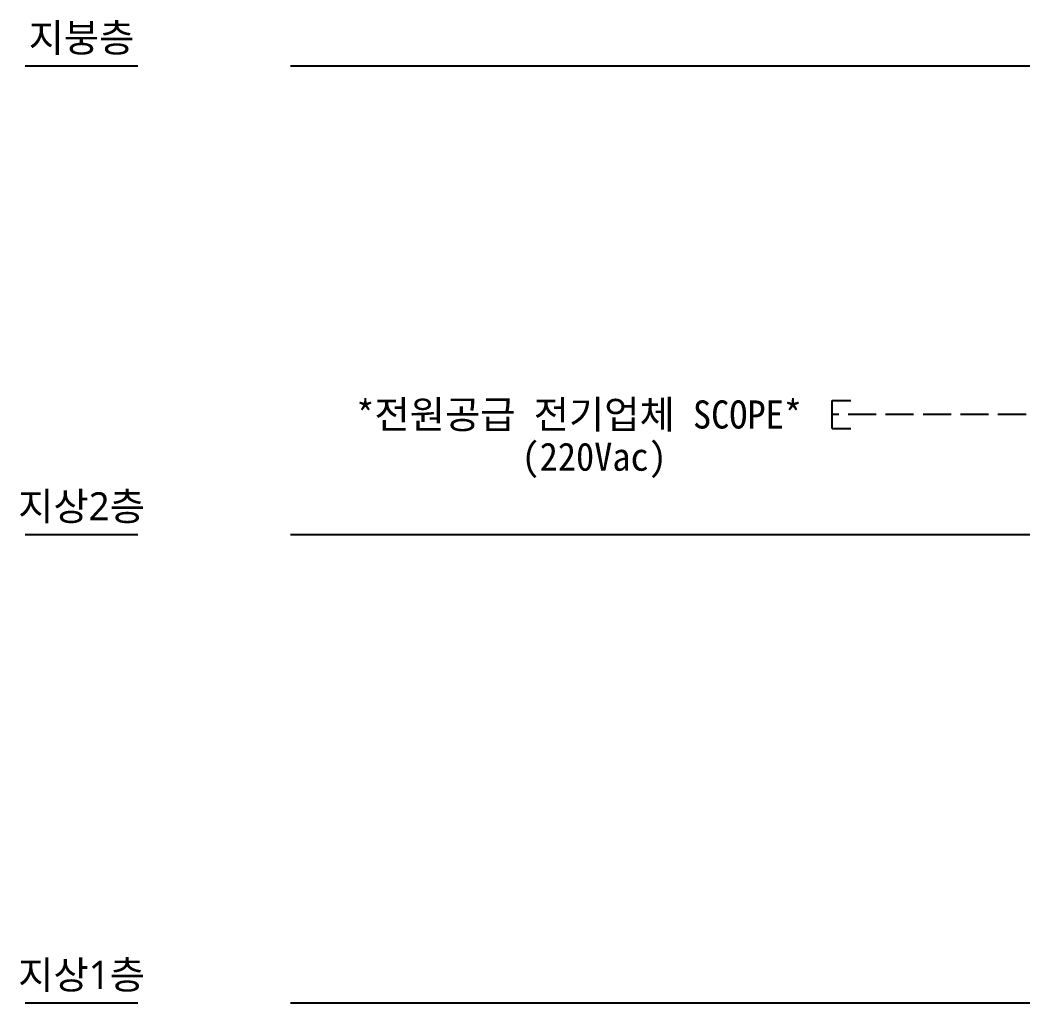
# Model space of a CAD drawing. Header units: millimetres. Extents: x 70 to 2494, y 28 to 562.
# Drawn here: x 69.8 to 176.8, y 206.9 to 311.8 of the extents above; entities that cross this region are included whole.
import ezdxf
from ezdxf.enums import TextEntityAlignment as Align

# ---------------------------------------------------------------- set-up
doc = ezdxf.new("R2010")
doc.units = ezdxf.units.MM
doc.linetypes.add('H2', pattern=[4, 3, -1])
doc.layers.add('ARCH', color=9, linetype='Continuous')
doc.styles.add('돋움', font='malgun.ttf')
doc.styles.add('일람표$1$전력제어', font='')
doc.styles.get('일람표$1$전력제어').set_extended_font_data('GulimChe')

msp = doc.modelspace()

# ---------------------------------------------------------------- linework, layer by layer
at = {"color": 2}
for p, q in [((156.46, 268.17), (156.46, 271.17)), ((156.46, 271.17), (158.46, 271.17)), ((156.46, 268.17), (158.46, 268.17))]:
    msp.add_line(p, q, dxfattribs=at)
at = {"color": 2, "linetype": 'H2'}
msp.add_line((185.16, 269.67), (156.46, 269.67), dxfattribs=at)
at = {"layer": 'ARCH', "color": 9}
for p, q in [((70.35, 306.87), (82.37, 306.87)), ((98.66, 306.87), (716.9, 306.87)), ((70.35, 256.87), (82.37, 256.87)), ((98.66, 256.87), (716.9, 256.87)), ((70.35, 206.87), (82.37, 206.87)), ((98.66, 206.87), (716.9, 206.87))]:
    msp.add_line(p, q, dxfattribs=at)

# ---------------------------------------------------------------- texts
at = {"color": 1, "style": '일람표$1$전력제어'}
for s, p in [('*전원공급 전기업체 SCOPE*', (129.46, 269.67)), ('(220Vac)', (131.07, 265.17))]:
    msp.add_text(s, height=3, dxfattribs=at).set_placement(p, align=Align.MIDDLE_CENTER)
at = {"layer": 'ARCH', "color": 9, "style": '돋움'}
for s, p in [('지붕층', (76.36, 309.87)), ('지상2층', (76.36, 259.87)), ('지상1층', (76.36, 209.87))]:
    msp.add_text(s, height=3, dxfattribs=at).set_placement(p, align=Align.MIDDLE_CENTER)

doc.saveas('drawing.dxf')
